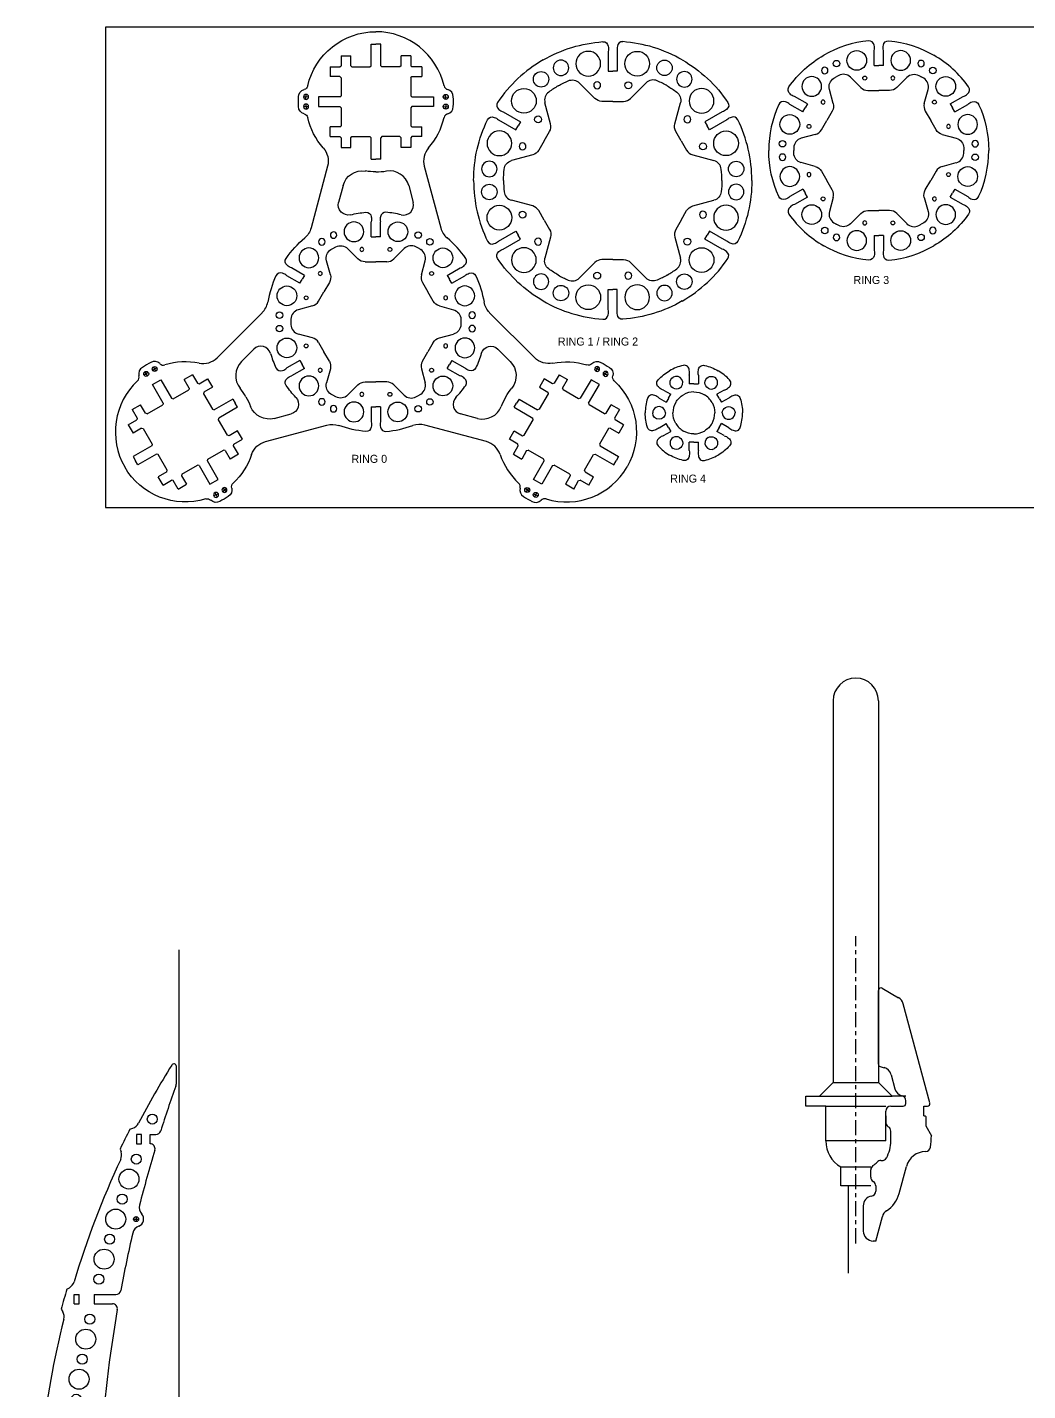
# Model space of a CAD drawing. Header units: inches. Extents: x -122 to 239, y -42 to 133.
# Drawn here: x -40.6 to -15.59, y 84.31 to 118.37 of the extents above; entities that cross this region are included whole.
import ezdxf

# ---------------------------------------------------------------- set-up
doc = ezdxf.new("R2010")
doc.units = ezdxf.units.IN
doc.header["$MEASUREMENT"] = 0
doc.linetypes.add('ACAD_ISO04W100', pattern=[30, 24, -3, 0, -3])

# ---------------------------------------------------------------- blocks, each defined once
blk = doc.blocks.new('BulbSupport')
for p, q in [((-0.565, 10.25), (-0.565, 0.713)), ((0.565, 10.25), (0.565, 0.713)), ((0.565, 1.167), (0.568, 3.012)), ((0.662, 3.066), (1.07, 2.83)), ((0.611, 1.107), (0.708, 1.081)), ((-0.908, 0.37), (-0.565, 0.713)), ((-0.565, 0.713), (0.565, 0.713)), ((0.908, 0.37), (0.565, 0.713)), ((0.885, 0.904), (0.978, 0.555)), ((-1.25, 0.12), (-1.25, 0.37)), ((-1.25, 0.37), (-0.908, 0.37)), ((-0.908, 0.37), (0.908, 0.37)), ((1.25, 0.37), (0.908, 0.37)), ((1.25, 0.37), (1.22, 0.37)), ((-0.75, 0.12), (-1.25, 0.12)), ((-0.75, -0.75), (-0.75, 0.12)), ((-0.75, 0.12), (0.75, 0.12)), ((0.875, 0.12), (1.188, 0.12)), ((1.25, 0.182), (1.25, 0.257)), ((0.75, -0.75), (0.75, -0.005)), ((0.75, -0.12), (0.75, -0.288)), ((0.812, -0.396), (0.812, -0.396)), ((0.875, -0.75), (0.875, -0.504)), ((0.75, -0.75), (-0.75, -0.75)), ((0.622, -1.24), (0.655, -1.24)), ((-0.375, -1.875), (-0.375, -1.4)), ((-0.375, -1.4), (0.375, -1.4)), ((0.375, -1.658), (0.375, -1.468)), ((0.375, -1.875), (-0.375, -1.875)), ((-0.188, -1.875), (-0.188, -4.051)), ((0.5, -1.875), (0.5, -2.005)), ((0.188, -2.375), (0.188, -3)), ((0.5, -3.25), (0.664, -2.638)), ((0.5, -3.25), (0.437, -3.25))]:
    blk.add_line(p, q)
at = {"color": 0}
for p, q in [((1.851, 0.199), (1.187, 2.678)), ((1.704, 0.12), (1.791, 0.12)), ((1.704, -0.12), (1.704, 0.12)), ((1.083, -2.065), (1.265, -1.386))]:
    blk.add_line(p, q, dxfattribs=at)
blk.add_lwpolyline([(1.704, -0.12), (1.719, -0.12, -0.414214), (1.75, -0.151), (1.75, -0.37)], format="xyb")
blk.add_lwpolyline([(1.75, -0.37), (1.894, -0.62)])
for centre, radius, start, end in [((0, 10.25), 0.565, 0, 180), ((0.631, 3.012), 0.0625, 60, 179.9021), ((0.945, 2.614), 0.25, 15, 60), ((0.628, 1.167), 0.0625, 179.9021, 255), ((0.643, 0.84), 0.25, 15, 75), ((1.22, 0.62), 0.25, 195, 255.3982), ((1.125, 0.257), 0.125, 0, 75.3982), ((0.875, -0.005), 0.125, 90, 180), ((1.188, 0.182), 0.0625, 270, 0), ((0.875, -0.288), 0.125, 180, 240), ((0.75, -0.504), 0.125, 0, 60), ((-31.774, 2.48), 33.811, 354.2584, 354.7397), ((0, -0.75), 0.75, 180, 240), ((0, -0.75), 0.875, 330.8623, 0), ((1.748, -1.515), 0.5, 90.5069, 165), ((1.743, -0.89), 0.125, 270.5069, 354.2584), ((0, -0.75), 0.75, 304.8499, 315.3265), ((0.622, -1.365), 0.125, 90, 135.3265), ((0.655, -1.115), 0.125, 270, 330.8623), ((0.5, -1.468), 0.125, 124.8499, 180), ((0.5, -1.658), 0.125, 180, 240), ((0.375, -2.005), 0.125, 279.5941, 0), ((0.375, -1.875), 0.125, 0, 60), ((0.437, -2.375), 0.25, 99.5941, 180), ((0.375, -1.875), 0.733, 302.6491, 345), ((0.905, -2.703), 0.25, 122.6491, 165), ((0.437, -3), 0.25, 180, 270)]:
    blk.add_arc(centre, radius, start, end)
blk.add_arc((1.791, 0.182), 0.0625, 270, 15, dxfattribs=at)
blk = doc.blocks.new('SkewerHole')
for p, q in [((-0.059, 0), (-0.121, 0)), ((0, 0.059), (0, 0.121)), ((0.059, 0), (0.121, 0)), ((0, -0.059), (0, -0.121))]:
    blk.add_line(p, q)
blk.add_circle((0, 0), 0.0586)
blk = doc.blocks.new('Rib_New_Major')
for p, q in [((-0.069, 6.996), (-0.069, 7.403)), ((-1.23, 5.837), (-1.159, 5.86)), ((-0.728, 5.702), (-0.58, 5.702)), ((-0.728, 5.472), (-0.728, 5.702)), ((-1.477, 5.337), (-1.453, 5.267)), ((-1.139, 3.587), (-1.014, 3.587)), ((-1.077, 3.65), (-1.077, 3.525)), ((-2.809, 1.837), (-2.744, 1.874)), ((-2.625, 1.472), (-2.625, 1.702)), ((-2.625, 1.702), (-2.5, 1.702)), ((-2.625, 1.472), (-2.5, 1.472)), ((-2.5, 1.472), (-2.5, 1.702)), ((-2.125, 1.702), (-1.583, 1.702)), ((-2.125, 1.702), (-2.125, 1.472)), ((-2.125, 1.472), (-1.669, 1.472)), ((-2.947, 1.337), (-2.909, 1.273)), ((-3.579, -2.163), (-3.521, -2.115)), ((-3.352, -2.528), (-3.352, -2.298)), ((-3.352, -2.298), (-3.227, -2.298)), ((-3.227, -2.528), (-3.227, -2.298)), ((-2.727, -2.298), (-2.088, -2.298)), ((-2.727, -2.298), (-2.727, -2.528)), ((-3.624, -2.663), (-3.575, -2.72)), ((-3.352, -2.528), (-3.227, -2.528)), ((-2.727, -2.528), (-2.116, -2.528)), ((-3.624, -6.163), (-3.575, -6.106)), ((-3.54, -6.413), (-3.665, -6.413)), ((-3.603, -6.35), (-3.603, -6.475)), ((-3.352, -6.298), (-3.352, -6.528)), ((-3.352, -6.298), (-3.227, -6.298)), ((-3.227, -6.298), (-3.227, -6.528)), ((-2.727, -6.298), (-2.116, -6.298)), ((-2.727, -6.528), (-2.727, -6.298)), ((-3.579, -6.663), (-3.521, -6.71)), ((-3.352, -6.528), (-3.227, -6.528)), ((-2.727, -6.528), (-2.088, -6.528)), ((-1.704, -8.273), (-1.816, -8.273)), ((-1.704, -8.513), (-1.704, -8.273)), ((-1.704, -8.513), (-1.5, -8.513)), ((-1.5, -8.513), (-1.5, -8.763)), ((-1.5, -8.763), (-1.707, -9.121)), ((-2.947, -10.163), (-2.909, -10.098)), ((-2.625, -10.298), (-2.625, -10.528)), ((-2.625, -10.298), (-2.5, -10.298)), ((-2.625, -10.528), (-2.5, -10.528)), ((-2.5, -10.298), (-2.5, -10.528)), ((-2.125, -10.528), (-2.125, -10.298)), ((-2.125, -10.298), (-1.669, -10.298)), ((-2.125, -10.528), (-1.583, -10.528)), ((-2.809, -10.663), (-2.744, -10.699)), ((-1.132, -11.26), (-0.662, -11.26)), ((-0.412, -12.437), (-0.412, -11.51)), ((-2.374, -12.012), (-2.342, -11.944)), ((-2.138, -12.125), (-2.263, -12.125)), ((-2.2, -12.062), (-2.2, -12.187)), ((-2.035, -12.25), (-1.983, -12.198)), ((-1.412, -12.125), (-1.806, -12.125)), ((-1.162, -12.485), (-1.162, -12.375)), ((-1.089, -12.548), (-1.1, -12.548)), ((-1.089, -12.778), (-1.089, -12.548)), ((-1.313, -12.778), (-1.089, -12.778)), ((-1.717, -13.278), (-1.501, -13.278)), ((-1.501, -13.278), (-1.501, -12.97)), ((-1.75, -13.548), (-1.8, -13.548)), ((-1.75, -13.778), (-1.75, -13.548)), ((-1.957, -13.778), (-1.75, -13.778)), ((-2.079, -14.278), (-1.883, -14.278)), ((-1.883, -14.048), (-2.003, -14.048)), ((-1.883, -14.278), (-1.883, -14.048)), ((-1.883, -14.548), (-2.096, -14.548)), ((-1.883, -14.778), (-1.883, -14.548)), ((-2.102, -14.778), (-1.883, -14.778)), ((-1.917, -15.028), (-2.092, -15.028))]:
    blk.add_line(p, q)
blk.add_lwpolyline([(-0.94, 5.702), (-1.065, 5.702), (-1.065, 5.472), (-0.94, 5.472)], close=True)
for centre, radius in [((-0.671, 6.087), 0.125), ((-1.071, 5.087), 0.125), ((-1.254, 4.587), 0.25), ((-1.425, 4.087), 0.125), ((-1.586, 3.587), 0.25), ((-1.077, 3.587), 0.0625), ((-1.737, 3.087), 0.125), ((-1.876, 2.587), 0.25), ((-2.006, 2.087), 0.125), ((-2.234, 1.087), 0.125), ((-2.334, 0.587), 0.25), ((-2.423, 0.087), 0.125), ((-2.503, -0.413), 0.25), ((-2.573, -0.913), 0.125), ((-2.634, -1.413), 0.25), ((-2.686, -1.913), 0.125), ((-2.76, -2.913), 0.125), ((-2.783, -3.413), 0.25), ((-2.797, -3.913), 0.125), ((-2.797, -4.913), 0.125), ((-2.783, -5.413), 0.25), ((-2.76, -5.913), 0.125), ((-3.603, -6.413), 0.0625), ((-2.686, -6.913), 0.125), ((-2.634, -7.413), 0.25), ((-2.573, -7.913), 0.125), ((-2.503, -8.413), 0.25), ((-2.423, -8.913), 0.125), ((-2.334, -9.413), 0.25), ((-2.234, -9.913), 0.125), ((-1.943, -10.913), 0.125), ((-1.876, -11.413), 0.25), ((-1.409, -11.684), 0.125), ((-0.886, -11.793), 0.25), ((-2.2, -12.125), 0.0625), ((-0.757, -12.294), 0.0938)]:
    blk.add_circle(centre, radius)
for centre, radius, start, end in [((18.882, -4.413), 22.448, 148.1411, 152.4146), ((-0.132, 7.403), 0.0625, 0, 148.1411), ((31.774, -4.413), 33.811, 160.4312, 162.4375), ((-0.319, 6.996), 0.25, 340.4312, 0), ((18.882, -4.413), 22.573, 152.9945, 154.4101), ((-1.236, 6.098), 0.25, 287.9945, 332.4146), ((-0.728, 5.347), 0.125, 343.2856, 90), ((-0.58, 5.827), 0.125, 270, 342.4375), ((-1.688, 5.184), 0.25, 334.99, 19.4101), ((31.774, -4.413), 33.811, 163.2856, 165.7027), ((18.882, -4.413), 22.448, 154.99, 163.3463), ((-0.747, 3.875), 0.25, 165.7027, 221.1588), ((-0.916, 3.18), 0.25, 111.4681, 166.9241), ((-1.077, 3.587), 0.188, 291.4681, 41.1588), ((31.774, -4.413), 33.811, 166.9241, 169.4044), ((18.882, -4.413), 22.573, 163.9262, 165.2427), ((-2.865, 2.092), 0.25, 298.9262, 343.3463), ((-1.583, 1.827), 0.125, 270, 349.4044), ((-1.669, 1.347), 0.125, 350.2278, 90), ((18.882, -4.413), 22.448, 165.8225, 173.6997), ((-3.125, 1.147), 0.25, 345.8225, 30.2427), ((31.774, -4.413), 33.811, 170.2278, 176.2153), ((-3.68, -1.922), 0.25, 309.2795, 353.6997), ((18.882, -4.413), 22.573, 174.2795, 175.5537), ((-2.088, -2.173), 0.125, 270, 356.2153), ((-3.765, -2.882), 0.25, 356.1335, 40.5537), ((-2.116, -2.653), 0.125, 357.0272, 90), ((31.774, -4.413), 33.811, 177.0272, 180), ((18.882, -4.413), 22.448, 176.1335, 180), ((18.882, -4.413), 22.448, 180, 183.8665), ((-2.802, -4.413), 0.25, 0, 180), ((-2.802, -4.413), 0.25, 180, 0), ((31.774, -4.413), 33.811, 180, 182.9728), ((-3.765, -5.943), 0.25, 319.4463, 3.8665), ((-3.603, -6.413), 0.188, 109.2536, 260.9126), ((-3.685, -6.177), 0.0625, 289.2536, 4.4695), ((18.882, -4.413), 22.573, 184.4463, 184.4695), ((-2.116, -6.173), 0.125, 270, 2.9728), ((-3.642, -6.66), 0.0625, 5.6966, 80.9126), ((18.882, -4.413), 22.573, 185.6966, 185.7205), ((-3.68, -6.904), 0.25, 6.3003, 50.7205), ((-2.088, -6.653), 0.125, 3.7847, 90), ((31.774, -4.413), 33.811, 183.7847, 186.5554), ((18.882, -4.413), 22.448, 186.3003, 194.1775), ((31.774, -4.413), 33.811, 188.0055, 189.7722), ((18.882, -4.413), 22.573, 194.7573, 196.0738), ((-3.125, -9.972), 0.25, 329.7573, 14.1775), ((-1.669, -10.173), 0.125, 270, 9.7722), ((-1.583, -10.653), 0.125, 10.5956, 90), ((-2.865, -10.918), 0.25, 16.6537, 61.0738), ((18.882, -4.413), 22.448, 196.6537, 199.0933), ((31.774, -4.413), 33.811, 190.5956, 191.3376), ((-1.132, -11.01), 0.25, 191.3376, 270), ((-0.662, -11.51), 0.25, 360, 90), ((-2.568, -11.837), 0.25, 334.6731, 19.0933), ((-2.2, -12.125), 0.188, 158.4732, 311.4096), ((-2.433, -12.033), 0.0625, 338.4732, 19.6731), ((-2.035, -12.312), 0.0625, 90, 131.4096), ((-1.806, -12.375), 0.25, 90, 135), ((-1.412, -12.375), 0.25, 0, 90), ((-1.1, -12.485), 0.0625, 180, 270), ((-1.412, -12.437), 1, 303.3547, 360), ((-1.439, -12.97), 0.0625, 137.9795, 180), ((0.487, -14.705), 2.654, 133.9908, 137.9795), ((-1.313, -12.84), 0.0625, 90, 133.9908), ((-1.717, -13.34), 0.0625, 90, 148.2277), ((0.12, -14.764), 1.787, 123.3547, 180.4251), ((-1.8, -13.485), 0.0625, 151.9266, 270), ((0.487, -14.705), 2.654, 148.2277, 151.9266), ((0.487, -14.705), 2.654, 160.5103, 163.8773), ((-1.957, -13.84), 0.0625, 90, 160.5103), ((-2.079, -14.34), 0.0625, 90, 171.9098), ((-2.003, -13.985), 0.0625, 163.8773, 270), ((0.487, -14.705), 2.654, 171.9098, 175.1361), ((-2.096, -14.485), 0.0625, 175.1361, 270), ((-2.102, -14.84), 0.0625, 90, 182.9908), ((0.487, -14.705), 2.654, 182.9908, 185.7623), ((-2.092, -14.965), 0.0625, 185.7623, 270), ((-1.917, -14.778), 0.25, 270, 0.7459)]:
    blk.add_arc(centre, radius, start, end)
for p in [(-3.114, -6.962), (-2.814, -8.995), (-2.339, -11.016)]:
    blk.add_blockref('SkewerHole', p)
blk = doc.blocks.new('PodFrame')
for p, q in [((-1.162, 1.783), (-1.35, 2.108)), ((-5.56, 1.75), (-5.684, 1.741)), ((-5.618, 1.683), (-5.626, 1.808)), ((-5.44, 1.75), (-5.316, 1.741)), ((-5.382, 1.683), (-5.374, 1.808)), ((-1.162, 1.783), (-1.063, 1.84)), ((-5.62, 0.901), (-5.62, 1.438)), ((-5.62, 1.438), (-5.38, 1.438)), ((-5.38, 1.438), (-5.38, 0.901)), ((-3.887, 1.209), (-2.348, 1.621)), ((-6.37, 1.145), (-6.13, 1.145)), ((-6.37, 1.145), (-6.37, 0.901)), ((-6.13, 0.901), (-6.13, 1.145)), ((-4.87, 0.901), (-4.87, 1.145)), ((-4.63, 1.145), (-4.87, 1.145)), ((-4.63, 1.145), (-4.63, 0.901)), ((-1.175, 1.138), (-1.527, 1.233)), ((-0.985, 1.163), (-0.75, 1.299)), ((-6.645, 0.87), (-6.645, 0.63)), ((-6.645, 0.87), (-6.401, 0.87)), ((-6.37, 0.901), (-6.401, 0.87)), ((-6.099, 0.87), (-6.13, 0.901)), ((-6.099, 0.87), (-5.651, 0.87)), ((-5.62, 0.901), (-5.651, 0.87)), ((-5.38, 0.901), (-5.349, 0.87)), ((-5.349, 0.87), (-4.901, 0.87)), ((-4.87, 0.901), (-4.901, 0.87)), ((-4.63, 0.901), (-4.599, 0.87)), ((-4.599, 0.87), (-4.355, 0.87)), ((-4.355, 0.87), (-4.355, 0.63)), ((-3.405, 0.82), (-2.984, 0.933)), ((-1.573, 0.448), (-1.831, 0.706)), ((-6.401, 0.63), (-6.645, 0.63)), ((-6.401, 0.63), (-6.37, 0.599)), ((-6.37, 0.599), (-6.37, 0.151)), ((-4.599, 0.63), (-4.63, 0.599)), ((-4.63, 0.599), (-4.63, 0.151)), ((-4.355, 0.63), (-4.599, 0.63)), ((-6.401, 0.12), (-6.938, 0.12)), ((-6.938, 0.12), (-6.938, 0)), ((-6.37, 0.151), (-6.401, 0.12)), ((-4.63, 0.151), (-4.599, 0.12)), ((-4.062, 0.12), (-4.599, 0.12)), ((-4.062, 0.12), (-4.062, 0)), ((-2.125, 0.115), (-2.5, 0.115)), ((-2.125, 0.115), (-2.125, 0)), ((-1.5, 0.271), (-1.5, 0))]:
    blk.add_line(p, q)
for centre, radius in [((-5.622, 1.746), 0.0625), ((-5.378, 1.746), 0.0625), ((-1.6, 1.675), 0.246), ((-2.001, 1.351), 0.0813), ((-1.209, 1.392), 0.0488), ((-2.17, 1.057), 0.0813), ((-2.251, 0.549), 0.246), ((-1.81, 0.351), 0.0488)]:
    blk.add_circle(centre, radius)
for centre, radius, start, end in [((0, 0), 2.75, 125.2458, 139.6524), ((-1.515, 2.144), 0.125, 36.4413, 125.2458), ((-1.594, 2.039), 0.254, 15.75, 44.9563), ((-5.5, 0), 1.75, 103.0687, 180), ((-5.924, 1.826), 0.125, 283.0687, 345.0344), ((-5.622, 1.746), 0.188, 90, 165.0344), ((-5.5, 0), 1.937, 86.3869, 93.6131), ((-5.378, 1.746), 0.188, 14.9656, 90), ((-5.076, 1.826), 0.125, 194.9656, 256.9313), ((-5.5, 0), 1.75, 48.749, 76.9313), ((-2.477, 2.104), 0.5, 285, 319.6524), ((-4.016, 1.692), 0.5, 228.749, 285), ((0, 0), 2.125, 150, 151.9137), ((0, 0), 2.125, 148.0863, 150), ((-1.592, 0.991), 0.25, 75, 148.0863), ((-1.11, 1.38), 0.25, 255, 300), ((-3.275, 0.337), 0.5, 105, 188.6206), ((-2.919, 0.692), 0.25, 346.6731, 105), ((-1.654, 0.883), 0.25, 151.9137, 225), ((0, 0), 2.75, 166.6731, 174.7542), ((-1.75, 0.271), 0.25, 0, 45), ((-5.5, 0), 1.75, 360, 8.6206), ((-2.614, 0.24), 0.125, 174.7542, 263.5587), ((-2.563, 0.361), 0.254, 255.0437, 284.25)]:
    blk.add_arc(centre, radius, start, end)
blk = doc.blocks.new('Ring0_New')
at = {"xscale": -1}
for rotation in [59.99999999999994, 299.9999999999999, 180]:
    blk.add_blockref('PodFrame', (0, 0), dxfattribs=dict(at, rotation=rotation))
for rotation in [240, 120.0000000000001]:
    blk.add_blockref('PodFrame', (0, 0), dxfattribs=dict(rotation=rotation))
blk.add_blockref('PodFrame', (0, 0))
blk = doc.blocks.new('Ring_Large_Segment')
for p, q in [((0.677, 0.448), (0.289, 0.836)), ((-0.5, 0.115), (0, 0.115)), ((0, 0.115), (0, 0)), ((0.75, 0), (0.75, 0.271))]:
    blk.add_line(p, q)
for centre, radius in [((-0.087, 1.294), 0.193), ((-0.19, 0.612), 0.309), ((0.349, 0.389), 0.0862)]:
    blk.add_circle(centre, radius)
for centre, radius, start, end in [((2.727, 0), 3.477, 150, 175.8947), ((2.727, 0), 2.727, 150, 155.8825), ((0.466, 1.012), 0.25, 155.8825, 225), ((0.5, 0.271), 0.25, 0, 45), ((-0.616, 0.24), 0.125, 175.8947, 265.3055), ((-0.562, 0.361), 0.254, 255.3705, 284.25)]:
    blk.add_arc(centre, radius, start, end)
blk = doc.blocks.new('RingLarge')
for p, rotation in [((-1.364, 2.362), 300.0000000000001), ((1.364, 2.362), 239.9999999999999), ((2.727, 0), 180), ((-1.364, -2.362), 60.00000000000009), ((1.364, -2.362), 119.9999999999999)]:
    blk.add_blockref('Ring_Large_Segment', p, dxfattribs=dict(rotation=rotation))
at = {"xscale": -1}
for p, rotation in [((1.364, 2.362), 59.99999999999994), ((-1.364, 2.362), 120), ((-2.727, 0), 180), ((1.364, -2.362), 299.9999999999998), ((-1.364, -2.362), 240.0000000000001)]:
    blk.add_blockref('Ring_Large_Segment', p, dxfattribs=dict(at, rotation=rotation))
blk.add_blockref('Ring_Large_Segment', (-2.727, 0))
blk.add_blockref('Ring_Large_Segment', (2.727, 0), dxfattribs=at)
blk = doc.blocks.new('RingMed_Segment')
for p, q in [((0.963, 1.898), (1.15, 2.223)), ((0.398, 1.587), (0.304, 1.939)), ((0.963, 1.898), (1.062, 1.84)), ((0.515, 1.435), (0.75, 1.299))]:
    blk.add_line(p, q)
for centre, radius in [((0.17, 2.408), 0.0813), ((0.65, 2.223), 0.246), ((0.601, 1.743), 0.0488)]:
    blk.add_circle(centre, radius)
for centre, radius, start, end in [((0, 0), 2.75, 65.2458, 90), ((1.099, 2.384), 0.125, 336.4413, 65.2458), ((0, 0), 2.125, 88.0863, 90), ((0.063, 1.874), 0.25, 15, 88.0863), ((0.969, 2.4), 0.254, 315.75, 344.9563), ((0.64, 1.651), 0.25, 195, 240)]:
    blk.add_arc(centre, radius, start, end)
blk = doc.blocks.new('Ring_Med')
at = {"xscale": -1}
blk.add_blockref('RingMed_Segment', (0, 0), dxfattribs=at)
blk.add_blockref('RingMed_Segment', (0, 0))
for rotation in [59.99999999999999, 299.9999999999999, 120, 239.9999999999999, 180]:
    blk.add_blockref('RingMed_Segment', (0, 0), dxfattribs=dict(rotation=rotation))
for xscale, rotation in [(-1, 300.0000000000009), (-1, 60.00000000000082), (-0.9999999999999996, 240.0000000000009), (-0.9999999999999999, 120.0000000000008), (-1, 180)]:
    blk.add_blockref('RingMed_Segment', (0, 0), dxfattribs=dict(xscale=xscale, rotation=rotation))
blk = doc.blocks.new('Ring_Small_Segment')
for p in [(-0.569, 0.756), (-0.364, 0.63)]:
    blk.add_line(p, (-0.464, 0.573))
for centre, radius, start, end in [((0, 0), 1.216, 132.7042, 150), ((-0.74, 0.802), 0.125, 30, 132.7042), ((-0.814, 0.687), 0.254, 15.75, 44.25), ((-0.754, 0.435), 0.159, 330, 150), ((0, 0), 0.524, 120, 150)]:
    blk.add_arc(centre, radius, start, end)
blk = doc.blocks.new('Ring_Small')
at = {"xscale": -1}
for rotation in [60.00000000000035, 120.0000000000004, 300.0000000000003, 180, 240.0000000000003]:
    blk.add_blockref('Ring_Small_Segment', (0, 0), dxfattribs=dict(at, rotation=rotation))
for rotation in [299.9999999999999, 240, 60.00000000000002, 180, 120.0000000000001]:
    blk.add_blockref('Ring_Small_Segment', (0, 0), dxfattribs=dict(rotation=rotation))
blk.add_blockref('Ring_Small_Segment', (0, 0))
blk.add_blockref('Ring_Small_Segment', (0, 0), dxfattribs=at)

msp = doc.modelspace()

# ---------------------------------------------------------------- linework, layer by layer
at = {"color": 30, "linetype": 'ACAD_ISO04W100', "ltscale": 0.015625, "true_color": 0xf8991e}
msp.add_line((-19.887, 87.988), (-19.887, 95.664), dxfattribs=at)
msp.add_line((-36.801, 74.593), (-36.801, 95.321))
msp.add_lwpolyline([(-38.646, 106.372), (-14.646, 106.372), (-14.646, 118.372), (-38.646, 118.372)], close=True)

# ---------------------------------------------------------------- block references
for name, p, rotation in [('Ring0_New', (-31.883, 111.011), 270), ('Ring_Med', (-19.313, 115.293), 270), ('RingLarge', (-25.963, 114.544), 270), ('Ring_Small', (-23.935, 108.737), 90)]:
    msp.add_blockref(name, p, dxfattribs=dict(rotation=rotation))
at = {"color": 240, "true_color": 0xed1f24}
msp.add_blockref('BulbSupport', (-19.887, 91.296), dxfattribs=at)
msp.add_blockref('Rib_New_Major', (-36.801, 85.006))

# ---------------------------------------------------------------- texts
at = {"char_height": 0.2, "attachment_point": 1}
for s, insert in [('RING 3', (-19.945, 112.158)), ('RING 1 / RING 2', (-27.334, 110.62)), ('RING 0', (-32.494, 107.689)), ('RING 4', (-24.525, 107.195))]:
    msp.add_mtext_dynamic_manual_height_columns(s, width=8.31086, gutter_width=1, heights=[0], dxfattribs=dict(at, insert=insert))

doc.saveas('drawing.dxf')
